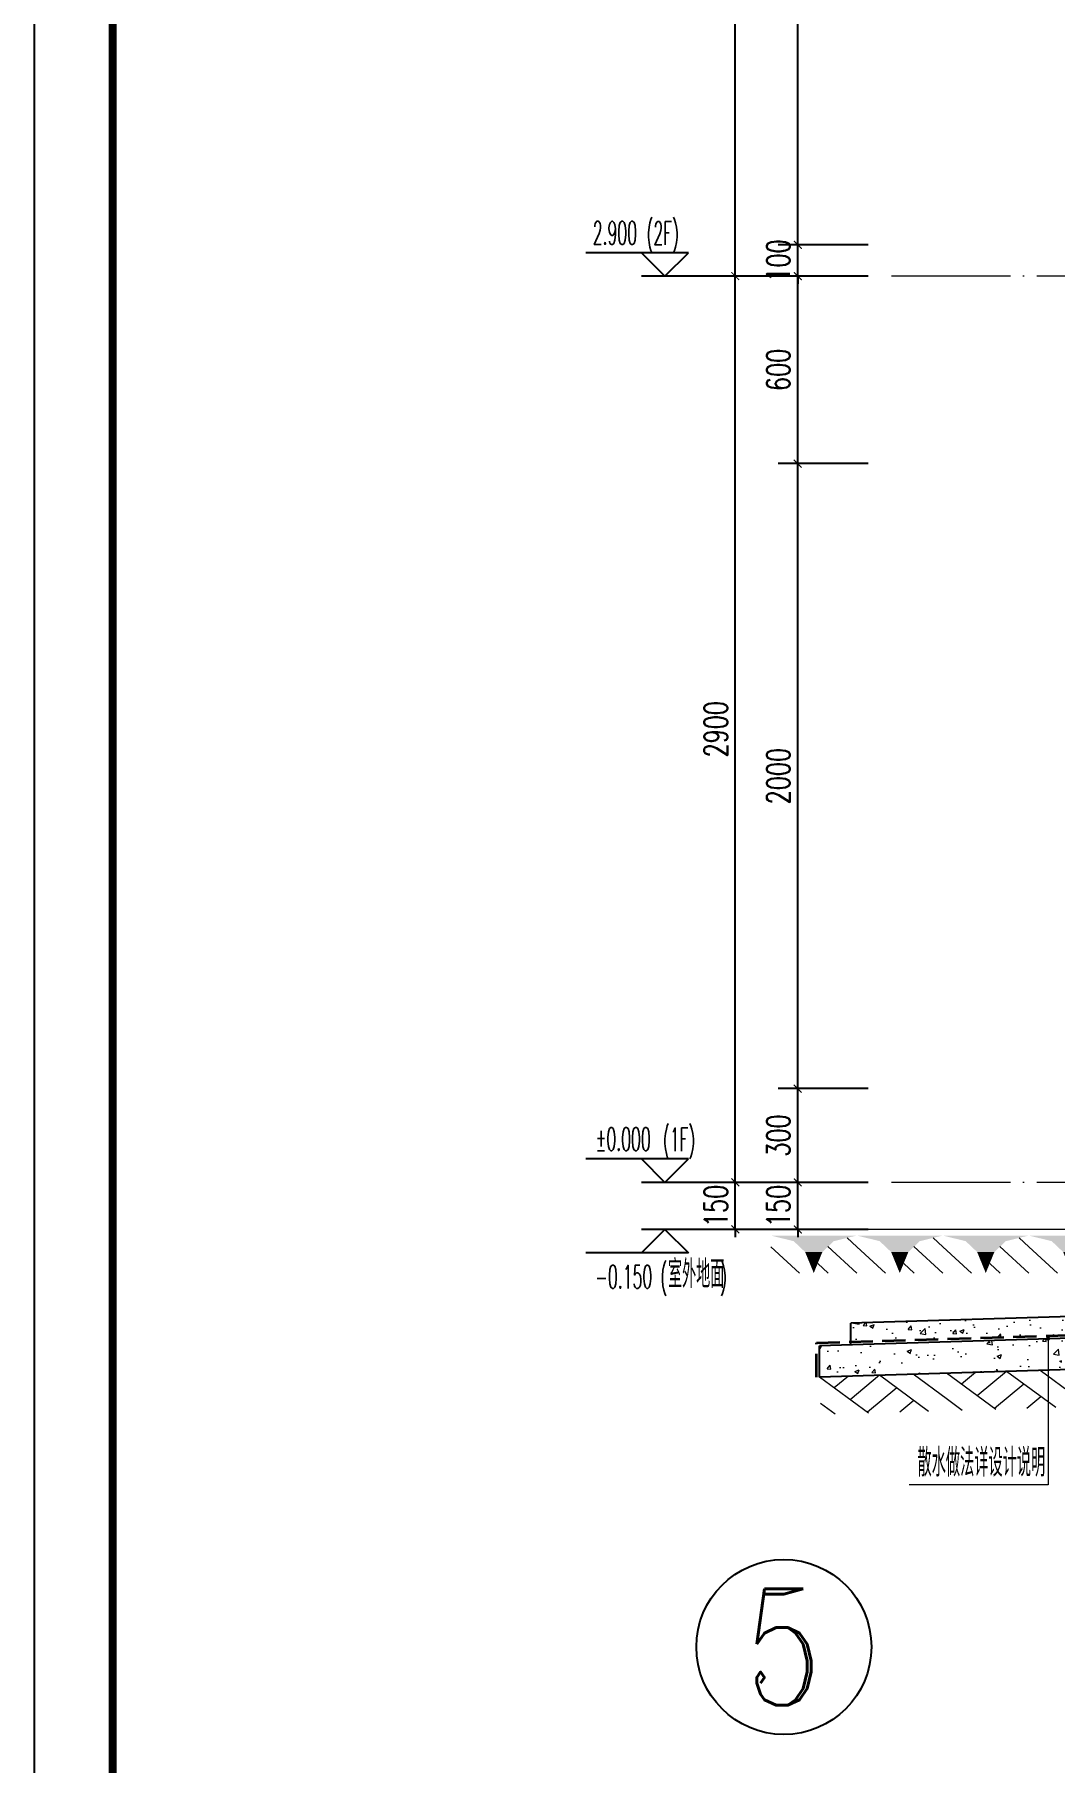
# Model space of a CAD drawing. Extents: x -1058961 to 23600, y -449123 to 2751847.
# Drawn here: x -82961 to -79696, y -34759 to -29230 of the extents above; entities that cross this region are included whole.
import ezdxf
from ezdxf.enums import TextEntityAlignment as Align

# ---------------------------------------------------------------- set-up
doc = ezdxf.new("R2010")
doc.units = 0
doc.header["$LTSCALE"] = 1000
doc.linetypes.add('DASH', pattern=[0.35, 0.25, -0.1])
doc.linetypes.add('DOTE', pattern=[2.42, 2, -0.2, 0.02, -0.2])
doc.layers.get('0').update_dxf_attribs({"linetype": 'CONTINUOUS'})
doc.layers.get('DEFPOINTS').update_dxf_attribs({"linetype": 'CONTINUOUS'})
for name, color, linetype in [('AXIS', 3, 'CONTINUOUS'), ('COLUMN', 4, 'CONTINUOUS'), ('DIM_ELEV', 3, 'CONTINUOUS'), ('PUB_DIM', 3, 'CONTINUOUS'), ('PUB_TEXT', 2, 'CONTINUOUS'), ('yichutu', 7, 'CONTINUOUS')]:
    doc.layers.add(name, color=color, linetype=linetype)
for name, color, linetype, lineweight in [('AXIS_TEXT', 7, 'CONTINUOUS', 20), ('DOTE', 19, 'DOTE', 9), ('图框', 9, 'CONTINUOUS', 18), ('平面-排水沟', 86, 'CONTINUOUS', 15), ('立面-中轮廓线', 30, 'CONTINUOUS', 35), ('粉刷', 251, 'CONTINUOUS', 9)]:
    doc.layers.add(name, color=color, linetype=linetype, lineweight=lineweight)
doc.styles.add('_TCH_AXIS', font='COMPLEX', dxfattribs={"bigfont": 'GBCBIG'})
doc.styles.add('_TCH_DIM', font='SIMPLEX.shx', dxfattribs={"width": 0.7, "bigfont": 'GBCBIG.shx'})
doc.styles.add('_TCH_DIM_T3', font='SIMPLEX', dxfattribs={"width": 0.705882, "bigfont": 'GBCBIG'})
doc.styles.add('DIM_FONT_T3', font='SIMPLEX', dxfattribs={"width": 0.705882, "bigfont": 'GBCBIG'})
doc.dimstyles.new('_TCH_ARCH&&25', dxfattribs={"dimtxt": 74.375, "dimasz": 25, "dimexe": 62.5, "dimexo": 75, "dimgap": 25, "dimtad": 1, "dimdec": 0, "dimzin": 0, "dimdsep": 46, "dimtxsty": '_TCH_DIM_T3', "dimblk": 'ARCHTICK', "dimcen": 0.09, "dimclrt": 7, "dimazin": 0, "dimtfac": 1, "dimtdec": 0, "dimtix": 1, "dimtmove": 2, "dimatfit": 3, "dimldrblk": 'ARCHTICK', "dimfxl": 0, "dimtolj": 1, "dimtzin": 0, "dimarcsym": 0})
pattern_1 = [(50, (28072.99, 249033.25), (143.452037, -12.550427), [15, -165]), (355, (28072.99, 249033.25), (-27.750267, 150.438427), [12, -132]), (100.4514, (28084.94, 249032.2), (115.701876, 137.88791), [12.74804, -140.22842]), (46.1842, (28072.99, 249073.25), (213.44821, -33.1038), [22.5, -247.5]), (96.6356, (28090.77, 249070.5), (186.93254, 194.82357), [19.12206, -210.3426]), (351.1842, (28072.99, 249073.25), (186.93239, 194.82372), [18, -198]), (21, (28092.99, 249063.25), (119.38141, -80.52378), [15, -165]), (326, (28092.99, 249063.25), (48.663066, 145.03001), [12, -132]), (71.4514, (28102.93, 249056.54), (168.044526, 64.5061), [12.74804, -140.22842]), (37.5, (28072.986, 249033.25), (2.431971, 66.578771), [0, -130.4, 0, -134, 0, -132.5]), (7.5, (28072.986, 249033.25), (52.613907, 78.882342), [0, -76.4, 0, -127.4, 0, -50.5]), (327.5, (28028.386, 249033.25), (106.764487, -4.510974), [0, -50, 0, -156, 0, -207]), (317.5, (28008.39, 249033.25), (116.637234, 20.020996), [0, -65, 0, -103.6, 0, -147])]

# ---------------------------------------------------------------- blocks, each defined once
blk = doc.blocks.new('GFDDDDRG')
at = {"layer": '图框'}
blk.add_lwpolyline([(923310, -107437), (923310, -159999), (893610, -159999), (893610, -107437)], close=True, dxfattribs=at)
blk.add_lwpolyline([(923310, -107437), (923310, -159999), (893610, -159999), (893610, -107437)], close=True, dxfattribs=at)
at = {"layer": '图框', "const_width": 50}
blk.add_lwpolyline([(894110, -159499), (922810, -159499), (922810, -108687), (894110, -108687)], close=True, dxfattribs=at)
blk = doc.blocks.new('$LINEPAT$素土夯实')
at = {"color": 0}
for p, q in [((0, -210), (210, 0)), ((120, -300), (420, 0)), ((420, 0), (608, -188)), ((495, -300), (795, 0)), ((615, 0), (705, -90)), ((315, -105), (502, -293)), ((210, -210), (300, -300)), ((705, -300), (795, -210))]:
    blk.add_line(p, q, dxfattribs=at)
blk = doc.blocks.new('$LinePat$自然土壤')
at = {"color": 0}
for p, q in [((0, -90), (71, -19)), ((0, -300), (211, -89)), ((420, -300), (630, -90)), ((210, -300), (286, -224))]:
    blk.add_line(p, q, dxfattribs=at)
for points in [[(0, 0), (630, 0), (168, -45), (462, -45)], [(168, -45), (462, -45), (252, -132), (378, -132)], [(252, -132), (378, -132), (315, -300)]]:
    blk.add_solid(points, dxfattribs=at)
blk = doc.blocks.new('sanshui')
at = {"layer": '粉刷'}
h = blk.add_hatch(dxfattribs=at)
h.set_pattern_fill('混凝土', color=256, scale=20)
h.set_pattern_definition(pattern_1)
edge = h.paths.add_edge_path()
edge.add_line((346317.8, 427329.6), (346257.8, 427329.6))
edge.add_line((346257.8, 427329.6), (346257.8, 427160.3))
edge.add_arc((346157.8, 427160.3), 100, 271.7184, 360, ccw=False)
edge.add_line((346160.8, 427060.3), (345137.8, 427029.6))
edge.add_line((345137.8, 427029.6), (345137.8, 426969.6))
edge.add_line((345137.8, 426969.6), (346317.8, 427005))
edge.add_line((346317.8, 427005), (346317.8, 427329.6))
h = blk.add_hatch(dxfattribs=at)
h.set_pattern_fill('混凝土', color=256, scale=20)
h.set_pattern_definition(pattern_1)
h.paths.add_polyline_path([(346337.8, 426895.6), (346337.8, 426995.6), (345037.8, 426956.6), (345037.8, 426856.6)])
at = {"layer": 'COLUMN'}
for p, q in [((346257.8, 427329.6), (346317.8, 427329.6)), ((346257.8, 427160.3), (346257.8, 427329.6)), ((346317.8, 426995), (346317.8, 427329.6)), ((346160.8, 427060.3), (345137.8, 427029.6)), ((345137.8, 426959.6), (345137.8, 427029.6)), ((346338.1, 426995.6), (345037.8, 426956.6)), ((345037.8, 426856.6), (345037.8, 426956.6)), ((346338.1, 426895.6), (345037.8, 426856.6))]:
    blk.add_line(p, q, dxfattribs=at)
blk.add_arc((346157.8, 427160.3), 100, 271.7184, 0, dxfattribs=at)
at = {"layer": '立面-中轮廓线', "linetype": 'DASH', "ltscale": 0.3}
blk.add_lwpolyline([(345027.8, 426856.6), (345027.8, 426966.3), (346317.8, 427005)], dxfattribs=at)
at = {"layer": '粉刷'}
blk.add_line((344881.5, 427329.6), (346257.8, 427329.6), dxfattribs=at)
at = {"layer": '粉刷', "yscale": 0.4, "zscale": 0.4}
for name, p, xscale, rotation in [('$LinePat$自然土壤', (345156.8, 427309.6), -0.4369306507241237, 359.9999999999903), ('$LinePat$自然土壤', (345432, 427309.6), -0.4369306507241237, 359.9999999999903), ('$LinePat$自然土壤', (345707.3, 427309.6), -0.4369306507241237, 359.9999999999903), ('$LinePat$自然土壤', (345982.6, 427309.6), -0.4369306507241237, 359.9999999999903), ('$LinePat$自然土壤', (346257.8, 427309.6), -0.4369306507241237, 359.9999999999903), ('$LINEPAT$素土夯实', (345444.5, 426868.8), -0.5117605352322558, 1.718358001643932), ('$LINEPAT$素土夯实', (345851.2, 426881), -0.5117605352322558, 1.718358001643932), ('$LINEPAT$素土夯实', (346257.8, 426893.2), -0.5117605352322558, 1.718358001643932)]:
    blk.add_blockref(name, p, dxfattribs=dict(at, xscale=xscale, rotation=rotation))
blk = doc.blocks.new('yct-1051-594-26275-14850-25-1002.0')
at = {"layer": 'yichutu', "color": 7}
blk.add_lwpolyline([(0, 0), (0, 14850), (26275, 14850), (26275, 0)], close=True, dxfattribs=at)
blk = doc.blocks.new('_ArchTick')
at = {"color": 0, "linetype": 'ByBlock', "const_width": 0.15}
blk.add_lwpolyline([(-0.5, -0.5), (0.5, 0.5)], dxfattribs=at)
blk = doc.blocks.new('*D1657')
at = {"layer": 'DEFPOINTS', "color": 0}
for p in [(-80517.9, -32903.1), (-80217.9, -32903.1), (-80217.9, -33053.6)]:
    blk.add_point(p, dxfattribs=at)
at = {"layer": 'PUB_DIM', "color": 0, "lineweight": -2}
for p, q in [((-80517.9, -32903.1), (-80517.9, -32878.1)), ((-80292.9, -32903.1), (-80580.4, -32903.1)), ((-80517.9, -33053.6), (-80517.9, -32903.1)), ((-80292.9, -33053.6), (-80580.4, -33053.6)), ((-80517.9, -33053.6), (-80517.9, -33078.6))]:
    blk.add_line(p, q, dxfattribs=at)
at = {"layer": 'PUB_DIM', "color": 0, "lineweight": -2, "xscale": 25, "yscale": 25, "zscale": 25}
for p, rotation in [((-80517.9, -32903.1), 270), ((-80517.9, -33053.6), 90)]:
    blk.add_blockref('_ArchTick', p, dxfattribs=dict(at, rotation=rotation))
at = {"layer": 'PUB_DIM', "color": 7, "insert": (-80580.1, -32978.4), "char_height": 74.38, "attachment_point": 5, "rotation": 90, "style": '_TCH_DIM_T3'}
blk.add_mtext('\\A1;150', dxfattribs=at)
blk = doc.blocks.new('*D1658')
at = {"layer": 'DEFPOINTS', "color": 0}
for p in [(-80517.9, -32603.1), (-80217.9, -32603.1), (-80217.9, -32903.1)]:
    blk.add_point(p, dxfattribs=at)
at = {"layer": 'PUB_DIM', "color": 0, "lineweight": -2}
for p, q in [((-80292.9, -32603.1), (-80580.4, -32603.1)), ((-80517.9, -32903.1), (-80517.9, -32603.1)), ((-80292.9, -32903.1), (-80580.4, -32903.1))]:
    blk.add_line(p, q, dxfattribs=at)
at = {"layer": 'PUB_DIM', "color": 0, "lineweight": -2, "xscale": 25, "yscale": 25, "zscale": 25}
for p, rotation in [((-80517.9, -32603.1), 90), ((-80517.9, -32903.1), 270)]:
    blk.add_blockref('_ArchTick', p, dxfattribs=dict(at, rotation=rotation))
at = {"layer": 'PUB_DIM', "color": 7, "insert": (-80580.1, -32753.1), "char_height": 74.38, "attachment_point": 5, "rotation": 90, "style": '_TCH_DIM_T3'}
blk.add_mtext('\\A1;300', dxfattribs=at)
blk = doc.blocks.new('*D1659')
at = {"layer": 'DEFPOINTS', "color": 0}
for p in [(-80517.9, -30603.1), (-80217.9, -30603.1), (-80217.9, -32603.1)]:
    blk.add_point(p, dxfattribs=at)
at = {"layer": 'PUB_DIM', "color": 0, "lineweight": -2}
for p, q in [((-80292.9, -30603.1), (-80580.4, -30603.1)), ((-80517.9, -32603.1), (-80517.9, -30603.1)), ((-80292.9, -32603.1), (-80580.4, -32603.1))]:
    blk.add_line(p, q, dxfattribs=at)
at = {"layer": 'PUB_DIM', "color": 0, "lineweight": -2, "xscale": 25, "yscale": 25, "zscale": 25}
for p, rotation in [((-80517.9, -30603.1), 90), ((-80517.9, -32603.1), 270)]:
    blk.add_blockref('_ArchTick', p, dxfattribs=dict(at, rotation=rotation))
at = {"layer": 'PUB_DIM', "color": 7, "insert": (-80580.1, -31603.1), "char_height": 74.38, "attachment_point": 5, "rotation": 90, "style": '_TCH_DIM_T3'}
blk.add_mtext('\\A1;2000', dxfattribs=at)
blk = doc.blocks.new('*D1660')
at = {"layer": 'DEFPOINTS', "color": 0}
for p in [(-80517.9, -30003.1), (-80217.9, -30003.1), (-80217.9, -30603.1)]:
    blk.add_point(p, dxfattribs=at)
at = {"layer": 'PUB_DIM', "color": 0, "lineweight": -2}
for p, q in [((-80292.9, -30003.1), (-80580.4, -30003.1)), ((-80517.9, -30603.1), (-80517.9, -30003.1)), ((-80292.9, -30603.1), (-80580.4, -30603.1))]:
    blk.add_line(p, q, dxfattribs=at)
at = {"layer": 'PUB_DIM', "color": 0, "lineweight": -2, "xscale": 25, "yscale": 25, "zscale": 25}
for p, rotation in [((-80517.9, -30003.1), 90), ((-80517.9, -30603.1), 270)]:
    blk.add_blockref('_ArchTick', p, dxfattribs=dict(at, rotation=rotation))
at = {"layer": 'PUB_DIM', "color": 7, "insert": (-80580.1, -30303.1), "char_height": 74.38, "attachment_point": 5, "rotation": 90, "style": '_TCH_DIM_T3'}
blk.add_mtext('\\A1;600', dxfattribs=at)
blk = doc.blocks.new('*D1661')
at = {"layer": 'DEFPOINTS', "color": 0}
for p in [(-80517.9, -29903.1), (-80217.9, -29903.1), (-80217.9, -30003.1)]:
    blk.add_point(p, dxfattribs=at)
at = {"layer": 'PUB_DIM', "color": 0, "lineweight": -2}
for p, q in [((-80292.9, -29903.1), (-80580.4, -29903.1)), ((-80517.9, -29903.1), (-80517.9, -29878.1)), ((-80517.9, -30003.1), (-80517.9, -29903.1)), ((-80292.9, -30003.1), (-80580.4, -30003.1)), ((-80517.9, -30003.1), (-80517.9, -30028.1))]:
    blk.add_line(p, q, dxfattribs=at)
at = {"layer": 'PUB_DIM', "color": 0, "lineweight": -2, "xscale": 25, "yscale": 25, "zscale": 25}
for p, rotation in [((-80517.9, -29903.1), 270), ((-80517.9, -30003.1), 90)]:
    blk.add_blockref('_ArchTick', p, dxfattribs=dict(at, rotation=rotation))
at = {"layer": 'PUB_DIM', "color": 7, "insert": (-80580.1, -29953.1), "char_height": 74.38, "attachment_point": 5, "rotation": 90, "style": '_TCH_DIM_T3'}
blk.add_mtext('\\A1;100', dxfattribs=at)
blk = doc.blocks.new('*D1662')
at = {"layer": 'DEFPOINTS', "color": 0}
for p in [(-80517.9, -27703.1), (-80217.9, -27703.1), (-80217.9, -29903.1)]:
    blk.add_point(p, dxfattribs=at)
at = {"layer": 'PUB_DIM', "color": 0, "lineweight": -2}
for p, q in [((-80292.9, -27703.1), (-80580.4, -27703.1)), ((-80517.9, -29903.1), (-80517.9, -27703.1)), ((-80292.9, -29903.1), (-80580.4, -29903.1))]:
    blk.add_line(p, q, dxfattribs=at)
at = {"layer": 'PUB_DIM', "color": 0, "lineweight": -2, "xscale": 25, "yscale": 25, "zscale": 25}
for p, rotation in [((-80517.9, -27703.1), 90), ((-80517.9, -29903.1), 270)]:
    blk.add_blockref('_ArchTick', p, dxfattribs=dict(at, rotation=rotation))
at = {"layer": 'PUB_DIM', "color": 7, "insert": (-80580.1, -28803.1), "char_height": 74.38, "attachment_point": 5, "rotation": 90, "style": '_TCH_DIM_T3'}
blk.add_mtext('\\A1;2200', dxfattribs=at)
blk = doc.blocks.new('*D1677')
at = {"layer": 'DEFPOINTS', "color": 0}
for p in [(-80717.9, -32903.1), (-80217.9, -32903.1), (-80217.9, -33053.6)]:
    blk.add_point(p, dxfattribs=at)
at = {"layer": 'PUB_DIM', "color": 0, "lineweight": -2}
for p, q in [((-80717.9, -32903.1), (-80717.9, -32878.1)), ((-80292.9, -32903.1), (-80780.4, -32903.1)), ((-80717.9, -33053.6), (-80717.9, -32903.1)), ((-80292.9, -33053.6), (-80780.4, -33053.6)), ((-80717.9, -33053.6), (-80717.9, -33078.6))]:
    blk.add_line(p, q, dxfattribs=at)
at = {"layer": 'PUB_DIM', "color": 0, "lineweight": -2, "xscale": 25, "yscale": 25, "zscale": 25}
for p, rotation in [((-80717.9, -32903.1), 270), ((-80717.9, -33053.6), 90)]:
    blk.add_blockref('_ArchTick', p, dxfattribs=dict(at, rotation=rotation))
at = {"layer": 'PUB_DIM', "color": 7, "insert": (-80780.1, -32978.4), "char_height": 74.38, "attachment_point": 5, "rotation": 90, "style": '_TCH_DIM_T3'}
blk.add_mtext('\\A1;150', dxfattribs=at)
blk = doc.blocks.new('*D1678')
at = {"layer": 'DEFPOINTS', "color": 0}
for p in [(-80717.9, -30003.1), (-80217.9, -30003.1), (-80217.9, -32903.1)]:
    blk.add_point(p, dxfattribs=at)
at = {"layer": 'PUB_DIM', "color": 0, "lineweight": -2}
for p, q in [((-80292.9, -30003.1), (-80780.4, -30003.1)), ((-80717.9, -32903.1), (-80717.9, -30003.1)), ((-80292.9, -32903.1), (-80780.4, -32903.1))]:
    blk.add_line(p, q, dxfattribs=at)
at = {"layer": 'PUB_DIM', "color": 0, "lineweight": -2, "xscale": 25, "yscale": 25, "zscale": 25}
for p, rotation in [((-80717.9, -30003.1), 90), ((-80717.9, -32903.1), 270)]:
    blk.add_blockref('_ArchTick', p, dxfattribs=dict(at, rotation=rotation))
at = {"layer": 'PUB_DIM', "color": 7, "insert": (-80780.1, -31453.1), "char_height": 74.38, "attachment_point": 5, "rotation": 90, "style": '_TCH_DIM_T3'}
blk.add_mtext('\\A1;2900', dxfattribs=at)
blk = doc.blocks.new('*D1679')
at = {"layer": 'DEFPOINTS', "color": 0}
for p in [(-80717.9, -27103.1), (-80217.9, -27103.1), (-80217.9, -30003.1)]:
    blk.add_point(p, dxfattribs=at)
at = {"layer": 'PUB_DIM', "color": 0, "lineweight": -2}
for p, q in [((-80292.9, -27103.1), (-80780.4, -27103.1)), ((-80717.9, -30003.1), (-80717.9, -27103.1)), ((-80292.9, -30003.1), (-80780.4, -30003.1))]:
    blk.add_line(p, q, dxfattribs=at)
at = {"layer": 'PUB_DIM', "color": 0, "lineweight": -2, "xscale": 25, "yscale": 25, "zscale": 25}
for p, rotation in [((-80717.9, -27103.1), 90), ((-80717.9, -30003.1), 270)]:
    blk.add_blockref('_ArchTick', p, dxfattribs=dict(at, rotation=rotation))
at = {"layer": 'PUB_DIM', "color": 7, "insert": (-80780.1, -28553.1), "char_height": 74.38, "attachment_point": 5, "rotation": 90, "style": '_TCH_DIM_T3'}
blk.add_mtext('\\A1;2900', dxfattribs=at)

msp = doc.modelspace()

# ---------------------------------------------------------------- linework, layer by layer
at = {"layer": 'AXIS', "color": 6}
msp.add_circle((-80562.37, -34389.7), 280, dxfattribs=at)
at = {"layer": 'DIM_ELEV'}
for p, q in [((-80867.95, -29928.12), (-81195.95, -29928.12)), ((-80942.95, -30003.12), (-81017.95, -29928.12)), ((-80942.95, -30003.12), (-80867.95, -29928.12)), ((-80517.95, -30003.12), (-81017.95, -30003.12)), ((-80867.95, -32828.12), (-81195.95, -32828.12)), ((-80942.95, -32903.12), (-81017.95, -32828.12)), ((-80942.95, -32903.12), (-80867.95, -32828.12)), ((-80517.95, -32903.12), (-81017.95, -32903.12)), ((-80942.95, -33053.59), (-81017.95, -33128.59)), ((-80517.95, -33053.59), (-81017.95, -33053.59)), ((-80942.95, -33053.59), (-80867.95, -33128.59)), ((-80867.95, -33128.59), (-81195.95, -33128.59))]:
    msp.add_line(p, q, dxfattribs=at)
at = {"layer": 'DOTE', "color": 1, "linetype": 'DOTE', "ltscale": 0.2}
for p, q in [((-76449.23, -30003.12), (-80217.95, -30003.12)), ((-76449.23, -32903.12), (-80217.95, -32903.12))]:
    msp.add_line(p, q, dxfattribs=at)
at = {"layer": '平面-排水沟'}
for p, q in [((-79716.77, -33402.71), (-79716.77, -33870.56)), ((-79716.77, -33870.56), (-80160.9, -33870.56))]:
    msp.add_line(p, q, dxfattribs=at)
at = {"layer": '平面-排水沟', "const_width": 6.67}
msp.add_lwpolyline([(-79716.77, -33399.38, 1), (-79716.77, -33406.05, 1)], format="xyb", close=True, dxfattribs=at)

# ---------------------------------------------------------------- block references
at = {"xscale": 0.5, "yscale": 0.5, "zscale": 0.5}
msp.add_blockref('GFDDDDRG', (-529765.48, 41823.38), dxfattribs=at)
msp.add_blockref('sanshui', (-425485.88, -460382.75))
at = {"layer": 'yichutu', "rotation": 270}
msp.add_blockref('yct-1051-594-26275-14850-25-1002.0', (-82960.59, -11895.1), dxfattribs=at)

# ---------------------------------------------------------------- texts
at = {"layer": 'AXIS_TEXT', "color": 6, "style": '_TCH_AXIS'}
msp.add_text('5', height=372.76, dxfattribs=at).set_placement((-80686.62, -34576.08), (-80438.11, -34576.08), align=Align.FIT)
at = {"layer": 'PUB_TEXT'}
for s, height, style, width, p in [('2.900', 74.375, '_TCH_DIM', 0.494118, (-81174.05, -29901.87)), ('(2F)', 74.375, '_TCH_DIM', 0.494118, (-81001.9, -29903.1)), ('%%P0.000', 74.375, '_TCH_DIM', 0.494118, (-81164.95, -32801.87)), ('(1F)', 74.375, '_TCH_DIM', 0.494118, (-80949.57, -32803.1)), ('-0.150', 74.375, '_TCH_DIM', 0.494118, (-81166.35, -33242.34)), ('(', 74.38, '_TCH_DIM', 0.494118, (-80957.62, -33241.12)), ('室外地面', 89.362, '_TCH_DIM', 0.7, (-80933.12, -33241.12)), (')', 74.38, '_TCH_DIM', 0.494118, (-80766.32, -33241.12)), ('散水做法详设计说明', 89.362, 'DIM_FONT_T3', 0.705882, (-80134.65, -33844.31))]:
    msp.add_text(s, height=height, dxfattribs=dict(at, style=style, width=width)).set_placement(p)

# ---------------------------------------------------------------- dimensions: what is measured, and where the dimension line sits
at = {"layer": 'PUB_DIM'}
for p1, p2, distance, picture, middle in [((-80217.95, -30003.12), (-80217.95, -27103.12), 500, '*D1679', (-80780.14, -28553.12)), ((-80217.95, -29903.12), (-80217.95, -27703.12), 300, '*D1662', (-80580.14, -28803.12)), ((-80217.95, -30003.12), (-80217.95, -29903.12), 300, '*D1661', (-80580.14, -29953.12)), ((-80217.95, -32903.12), (-80217.95, -30003.12), 500, '*D1678', (-80780.14, -31453.12)), ((-80217.95, -30603.12), (-80217.95, -30003.12), 300, '*D1660', (-80580.14, -30303.12)), ((-80217.95, -32603.14), (-80217.95, -30603.12), 300, '*D1659', (-80580.14, -31603.13)), ((-80217.95, -32903.12), (-80217.95, -32603.14), 300, '*D1658', (-80580.14, -32753.13)), ((-80217.95, -33053.59), (-80217.95, -32903.12), 500, '*D1677', (-80780.14, -32978.36)), ((-80217.95, -33053.59), (-80217.95, -32903.12), 300, '*D1657', (-80580.14, -32978.36))]:
    dim = msp.add_aligned_dim(p1=p1, p2=p2, distance=distance, dimstyle='_TCH_ARCH&&25', dxfattribs=at)
    dim.commit()
    dim.dimension.update_dxf_attribs({"geometry": picture, "text_midpoint": middle})

doc.saveas('drawing.dxf')
